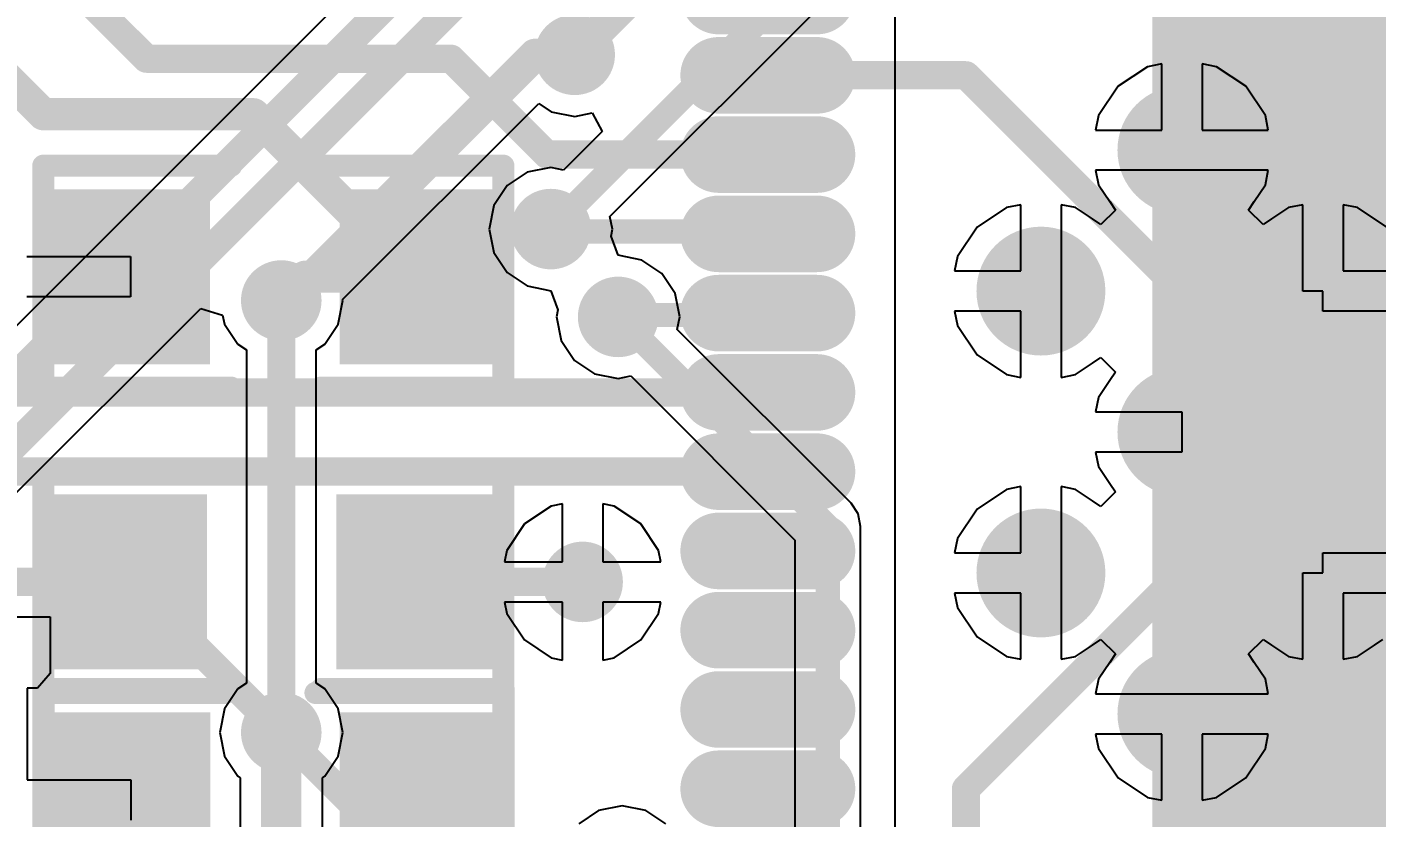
# Model space of a CAD drawing. Header units: millimetres. Extents: x -0.78 to 0.93, y -0.37 to 1.4.
# Drawn here: x -0.5789 to -0.244, y 0.2467 to 0.4429 of the extents above; entities that cross this region are included whole.
import ezdxf

# ---------------------------------------------------------------- set-up
doc = ezdxf.new("R2010")
doc.units = ezdxf.units.MM
doc.header["$MEASUREMENT"] = 0
for name, color, linetype in [('BottomLayer', 5, 'Continuous'), ('BottomOverlay', 54, 'Continuous'), ('BottomSolder', 6, 'Continuous'), ('TopLayer', 1, 'Continuous'), ('TopOverlay', 2, 'Continuous'), ('TopSolder', 216, 'Continuous'), ('ViaHoleLayer', 16, 'Continuous')]:
    doc.layers.add(name, color=color, linetype=linetype)

# ---------------------------------------------------------------- blocks, each defined once
blk = doc.blocks.new('QFN48_7X7_N_B_33')
at = {"layer": 'BottomLayer'}
blk.add_hatch(color=5, dxfattribs=at).paths.add_polyline_path([(0.01969, 0.01969), (0.01969, -0.01969), (-0.01969, -0.01969), (-0.01969, 0.01969)])
h = blk.add_hatch(color=5, dxfattribs=at)
edge = h.paths.add_edge_path()
edge.add_arc((-0.08858, -0.12559), 0.00551, 0, 180)
edge.add_line((-0.09409, -0.12559), (-0.09409, -0.15))
edge.add_arc((-0.08858, -0.15), 0.00551, 180, 360)
edge.add_line((-0.08307, -0.15), (-0.08307, -0.12559))
h = blk.add_hatch(color=5, dxfattribs=at)
edge = h.paths.add_edge_path()
edge.add_arc((-0.0689, -0.12559), 0.00551, 0, 180)
edge.add_line((-0.07441, -0.12559), (-0.07441, -0.15))
edge.add_arc((-0.0689, -0.15), 0.00551, 180, 360)
edge.add_line((-0.06339, -0.15), (-0.06339, -0.12559))
h = blk.add_hatch(color=5, dxfattribs=at)
edge = h.paths.add_edge_path()
edge.add_arc((-0.04921, -0.12559), 0.00551, 0, 180)
edge.add_line((-0.05472, -0.12559), (-0.05472, -0.15))
edge.add_arc((-0.04921, -0.15), 0.00551, 180, 360)
edge.add_line((-0.0437, -0.15), (-0.0437, -0.12559))
h = blk.add_hatch(color=5, dxfattribs=at)
edge = h.paths.add_edge_path()
edge.add_arc((-0.02953, -0.12559), 0.00551, 0, 180)
edge.add_line((-0.03504, -0.12559), (-0.03504, -0.15))
edge.add_arc((-0.02953, -0.15), 0.00551, 180, 360)
edge.add_line((-0.02402, -0.15), (-0.02402, -0.12559))
h = blk.add_hatch(color=5, dxfattribs=at)
edge = h.paths.add_edge_path()
edge.add_arc((-0.00984, -0.12559), 0.00551, 0, 180)
edge.add_line((-0.01535, -0.12559), (-0.01535, -0.15))
edge.add_arc((-0.00984, -0.15), 0.00551, 180, 360)
edge.add_line((-0.00433, -0.15), (-0.00433, -0.12559))
h = blk.add_hatch(color=5, dxfattribs=at)
edge = h.paths.add_edge_path()
edge.add_arc((0.00984, -0.12559), 0.00551, 0, 180)
edge.add_line((0.00433, -0.12559), (0.00433, -0.15))
edge.add_arc((0.00984, -0.15), 0.00551, 180, 360)
edge.add_line((0.01535, -0.15), (0.01535, -0.12559))
h = blk.add_hatch(color=5, dxfattribs=at)
edge = h.paths.add_edge_path()
edge.add_arc((0.02953, -0.12559), 0.00551, 0, 180)
edge.add_line((0.02402, -0.12559), (0.02402, -0.15))
edge.add_arc((0.02953, -0.15), 0.00551, 180, 360)
edge.add_line((0.03504, -0.15), (0.03504, -0.12559))
h = blk.add_hatch(color=5, dxfattribs=at)
edge = h.paths.add_edge_path()
edge.add_arc((0.04921, -0.12559), 0.00551, 0, 180)
edge.add_line((0.0437, -0.12559), (0.0437, -0.15))
edge.add_arc((0.04921, -0.15), 0.00551, 180, 360)
edge.add_line((0.05472, -0.15), (0.05472, -0.12559))
h = blk.add_hatch(color=5, dxfattribs=at)
edge = h.paths.add_edge_path()
edge.add_arc((0.0689, -0.12559), 0.00551, 0, 180)
edge.add_line((0.06339, -0.12559), (0.06339, -0.15))
edge.add_arc((0.0689, -0.15), 0.00551, 180, 360)
edge.add_line((0.07441, -0.15), (0.07441, -0.12559))
h = blk.add_hatch(color=5, dxfattribs=at)
edge = h.paths.add_edge_path()
edge.add_arc((0.08858, -0.12559), 0.00551, 0, 180)
edge.add_line((0.08307, -0.12559), (0.08307, -0.15))
edge.add_arc((0.08858, -0.15), 0.00551, 180, 360)
edge.add_line((0.09409, -0.15), (0.09409, -0.12559))
at = {"layer": 'BottomSolder'}
blk.add_hatch(color=6, dxfattribs=at).paths.add_polyline_path([(0.02169, 0.02169), (0.02169, -0.02169), (-0.02169, -0.02169), (-0.02169, 0.02169)])
h = blk.add_hatch(color=6, dxfattribs=at)
edge = h.paths.add_edge_path()
edge.add_arc((-0.10827, -0.12559), 0.00951, 0, 180)
edge.add_line((-0.11778, -0.12559), (-0.11778, -0.15))
edge.add_arc((-0.10827, -0.15), 0.00951, 180, 360)
edge.add_line((-0.09876, -0.15), (-0.09876, -0.12559))
h = blk.add_hatch(color=6, dxfattribs=at)
edge = h.paths.add_edge_path()
edge.add_arc((-0.08858, -0.12559), 0.00951, 0, 180)
edge.add_line((-0.09809, -0.12559), (-0.09809, -0.15))
edge.add_arc((-0.08858, -0.15), 0.00951, 180, 360)
edge.add_line((-0.07907, -0.15), (-0.07907, -0.12559))
h = blk.add_hatch(color=6, dxfattribs=at)
edge = h.paths.add_edge_path()
edge.add_arc((-0.0689, -0.12559), 0.00951, 0, 180)
edge.add_line((-0.07841, -0.12559), (-0.07841, -0.15))
edge.add_arc((-0.0689, -0.15), 0.00951, 180, 360)
edge.add_line((-0.05939, -0.15), (-0.05939, -0.12559))
h = blk.add_hatch(color=6, dxfattribs=at)
edge = h.paths.add_edge_path()
edge.add_arc((-0.04921, -0.12559), 0.00951, 0, 180)
edge.add_line((-0.05872, -0.12559), (-0.05872, -0.15))
edge.add_arc((-0.04921, -0.15), 0.00951, 180, 360)
edge.add_line((-0.0397, -0.15), (-0.0397, -0.12559))
h = blk.add_hatch(color=6, dxfattribs=at)
edge = h.paths.add_edge_path()
edge.add_arc((-0.02953, -0.12559), 0.00951, 0, 180)
edge.add_line((-0.03904, -0.12559), (-0.03904, -0.15))
edge.add_arc((-0.02953, -0.15), 0.00951, 180, 360)
edge.add_line((-0.02002, -0.15), (-0.02002, -0.12559))
h = blk.add_hatch(color=6, dxfattribs=at)
edge = h.paths.add_edge_path()
edge.add_arc((-0.00984, -0.12559), 0.00951, 0, 180)
edge.add_line((-0.01935, -0.12559), (-0.01935, -0.15))
edge.add_arc((-0.00984, -0.15), 0.00951, 180, 360)
edge.add_line((-0.00033, -0.15), (-0.00033, -0.12559))
h = blk.add_hatch(color=6, dxfattribs=at)
edge = h.paths.add_edge_path()
edge.add_arc((0.00984, -0.12559), 0.00951, 0, 180)
edge.add_line((0.00033, -0.12559), (0.00033, -0.15))
edge.add_arc((0.00984, -0.15), 0.00951, 180, 360)
edge.add_line((0.01935, -0.15), (0.01935, -0.12559))
h = blk.add_hatch(color=6, dxfattribs=at)
edge = h.paths.add_edge_path()
edge.add_arc((0.02953, -0.12559), 0.00951, 0, 180)
edge.add_line((0.02002, -0.12559), (0.02002, -0.15))
edge.add_arc((0.02953, -0.15), 0.00951, 180, 360)
edge.add_line((0.03904, -0.15), (0.03904, -0.12559))
h = blk.add_hatch(color=6, dxfattribs=at)
edge = h.paths.add_edge_path()
edge.add_arc((0.04921, -0.12559), 0.00951, 0, 180)
edge.add_line((0.0397, -0.12559), (0.0397, -0.15))
edge.add_arc((0.04921, -0.15), 0.00951, 180, 360)
edge.add_line((0.05872, -0.15), (0.05872, -0.12559))
h = blk.add_hatch(color=6, dxfattribs=at)
edge = h.paths.add_edge_path()
edge.add_arc((0.0689, -0.12559), 0.00951, 0, 180)
edge.add_line((0.05939, -0.12559), (0.05939, -0.15))
edge.add_arc((0.0689, -0.15), 0.00951, 180, 360)
edge.add_line((0.07841, -0.15), (0.07841, -0.12559))
h = blk.add_hatch(color=6, dxfattribs=at)
edge = h.paths.add_edge_path()
edge.add_arc((0.08858, -0.12559), 0.00951, 0, 180)
edge.add_line((0.07907, -0.12559), (0.07907, -0.15))
edge.add_arc((0.08858, -0.15), 0.00951, 180, 360)
edge.add_line((0.09809, -0.15), (0.09809, -0.12559))
at = {"layer": 'BottomLayer'}
blk.add_line((-0.1063, -0.1063), (0.1063, -0.1063), dxfattribs=at)
blk = doc.blocks.new('0603C_B_61')
at = {"layer": 'BottomLayer'}
for points in [[(-0.05043, 0.01772), (-0.02043, 0.01772), (-0.02043, -0.01772), (-0.05043, -0.01772)], [(0.01969, 0.01772), (0.05118, 0.01772), (0.05118, -0.01772), (0.01969, -0.01772)]]:
    blk.add_hatch(color=5, dxfattribs=at).paths.add_polyline_path(points)
at = {"layer": 'BottomSolder'}
for points in [[(-0.05443, 0.02172), (-0.01643, 0.02172), (-0.01643, -0.02172), (-0.05443, -0.02172)], [(0.01569, 0.02172), (0.05518, 0.02172), (0.05518, -0.02172), (0.01569, -0.02172)]]:
    blk.add_hatch(color=6, dxfattribs=at).paths.add_polyline_path(points)
at = {"layer": 'BottomOverlay', "const_width": 0.00551}
for points in [[(-0.01181, 0.02756), (-0.05709, 0.02756)], [(-0.05709, 0.02756), (-0.05709, -0.02756)], [(0.05709, 0.02756), (0.01047, 0.02756)], [(0.05709, 0.02756), (0.05709, -0.02756)], [(-0.01181, -0.02756), (-0.05709, -0.02756)], [(0.05709, -0.02756), (0.01047, -0.02756)]]:
    blk.add_lwpolyline(points, dxfattribs=at)
at = {"layer": 'BottomOverlay', "const_width": 0.00276}
for points in [[(-0.05847, 0.02756, 1), (-0.05571, 0.02756, 1)], [(-0.05847, 0.02756, 1), (-0.05571, 0.02756, 1)], [(-0.01319, 0.02756, 1), (-0.01043, 0.02756, 1)], [(0.0091, 0.02756, 1), (0.01185, 0.02756, 1)], [(0.05571, 0.02756, 1), (0.05847, 0.02756, 1)], [(0.05571, 0.02756, 1), (0.05847, 0.02756, 1)], [(-0.05847, -0.02756, 1), (-0.05571, -0.02756, 1)], [(-0.05847, -0.02756, 1), (-0.05571, -0.02756, 1)], [(-0.01319, -0.02756, 1), (-0.01043, -0.02756, 1)], [(0.0091, -0.02756, 1), (0.01185, -0.02756, 1)], [(0.05571, -0.02756, 1), (0.05847, -0.02756, 1)], [(0.05571, -0.02756, 1), (0.05847, -0.02756, 1)]]:
    blk.add_lwpolyline(points, format="xyb", close=True, dxfattribs=at)
blk = doc.blocks.new('0603C_B_62')
at = {"layer": 'BottomLayer'}
for points in [[(-0.05043, 0.01772), (-0.02043, 0.01772), (-0.02043, -0.01772), (-0.05043, -0.01772)], [(0.01969, 0.01772), (0.05118, 0.01772), (0.05118, -0.01772), (0.01969, -0.01772)]]:
    blk.add_hatch(color=5, dxfattribs=at).paths.add_polyline_path(points)
at = {"layer": 'BottomSolder'}
for points in [[(-0.05443, 0.02172), (-0.01643, 0.02172), (-0.01643, -0.02172), (-0.05443, -0.02172)], [(0.01569, 0.02172), (0.05518, 0.02172), (0.05518, -0.02172), (0.01569, -0.02172)]]:
    blk.add_hatch(color=6, dxfattribs=at).paths.add_polyline_path(points)
at = {"layer": 'BottomOverlay', "const_width": 0.00551}
for points in [[(-0.01181, 0.02756), (-0.05709, 0.02756)], [(-0.05709, 0.02756), (-0.05709, -0.02756)], [(0.05709, 0.02756), (0.01047, 0.02756)], [(0.05709, 0.02756), (0.05709, -0.02756)], [(-0.01181, -0.02756), (-0.05709, -0.02756)], [(0.05709, -0.02756), (0.01047, -0.02756)]]:
    blk.add_lwpolyline(points, dxfattribs=at)
at = {"layer": 'BottomOverlay', "const_width": 0.00276}
for points in [[(-0.05847, 0.02756, 1), (-0.05571, 0.02756, 1)], [(-0.05847, 0.02756, 1), (-0.05571, 0.02756, 1)], [(-0.01319, 0.02756, 1), (-0.01043, 0.02756, 1)], [(0.0091, 0.02756, 1), (0.01185, 0.02756, 1)], [(0.05571, 0.02756, 1), (0.05847, 0.02756, 1)], [(0.05571, 0.02756, 1), (0.05847, 0.02756, 1)], [(-0.05847, -0.02756, 1), (-0.05571, -0.02756, 1)], [(-0.05847, -0.02756, 1), (-0.05571, -0.02756, 1)], [(-0.01319, -0.02756, 1), (-0.01043, -0.02756, 1)], [(0.0091, -0.02756, 1), (0.01185, -0.02756, 1)], [(0.05571, -0.02756, 1), (0.05847, -0.02756, 1)], [(0.05571, -0.02756, 1), (0.05847, -0.02756, 1)]]:
    blk.add_lwpolyline(points, format="xyb", close=True, dxfattribs=at)
blk = doc.blocks.new('0603C_B_67')
at = {"layer": 'BottomLayer'}
for points in [[(-0.05043, 0.01772), (-0.02043, 0.01772), (-0.02043, -0.01772), (-0.05043, -0.01772)], [(0.01969, 0.01772), (0.05118, 0.01772), (0.05118, -0.01772), (0.01969, -0.01772)]]:
    blk.add_hatch(color=5, dxfattribs=at).paths.add_polyline_path(points)
at = {"layer": 'BottomSolder'}
for points in [[(-0.05443, 0.02172), (-0.01643, 0.02172), (-0.01643, -0.02172), (-0.05443, -0.02172)], [(0.01568, 0.02172), (0.05518, 0.02172), (0.05518, -0.02172), (0.01568, -0.02172)]]:
    blk.add_hatch(color=6, dxfattribs=at).paths.add_polyline_path(points)
at = {"layer": 'BottomOverlay', "const_width": 0.00551}
for points in [[(-0.05709, 0.02756), (-0.01181, 0.02756)], [(-0.05709, -0.02756), (-0.05709, 0.02756)], [(0.01047, 0.02756), (0.05709, 0.02756)], [(0.05709, -0.02756), (0.05709, 0.02756)], [(-0.05709, -0.02756), (-0.01181, -0.02756)], [(0.01047, -0.02756), (0.05709, -0.02756)]]:
    blk.add_lwpolyline(points, dxfattribs=at)
at = {"layer": 'BottomOverlay', "const_width": 0.00276}
for points in [[(-0.05847, 0.02756, 1), (-0.05571, 0.02756, 1)], [(-0.05847, 0.02756, 1), (-0.05571, 0.02756, 1)], [(-0.01319, 0.02756, 1), (-0.01043, 0.02756, 1)], [(0.0091, 0.02756, 1), (0.01185, 0.02756, 1)], [(0.05571, 0.02756, 1), (0.05847, 0.02756, 1)], [(0.05571, 0.02756, 1), (0.05847, 0.02756, 1)], [(-0.05847, -0.02756, 1), (-0.05571, -0.02756, 1)], [(-0.05847, -0.02756, 1), (-0.05571, -0.02756, 1)], [(-0.01319, -0.02756, 1), (-0.01043, -0.02756, 1)], [(0.0091, -0.02756, 1), (0.01185, -0.02756, 1)], [(0.05571, -0.02756, 1), (0.05847, -0.02756, 1)], [(0.05571, -0.02756, 1), (0.05847, -0.02756, 1)]]:
    blk.add_lwpolyline(points, format="xyb", close=True, dxfattribs=at)

msp = doc.modelspace()

# ---------------------------------------------------------------- hatches: boundary and pattern name
at = {"layer": 'BottomLayer'}
h = msp.add_hatch(color=5, dxfattribs=at)
edge = h.paths.add_edge_path()
edge.add_arc((-0.44291, 0.43602), 0.01, 0, 360)
h = msp.add_hatch(color=5, dxfattribs=at)
edge = h.paths.add_edge_path()
edge.add_arc((-0.29217, 0.41234), 0.012, 0, 360)
h = msp.add_hatch(color=5, dxfattribs=at)
edge = h.paths.add_edge_path()
edge.add_arc((-0.44882, 0.39274), 0.01, 0, 360)
h = msp.add_hatch(color=5, dxfattribs=at)
edge = h.paths.add_edge_path()
edge.add_arc((-0.32717, 0.37734), 0.012, 0, 360)
h = msp.add_hatch(color=5, dxfattribs=at)
edge = h.paths.add_edge_path()
edge.add_arc((-0.25717, 0.37734), 0.012, 0, 360)
h = msp.add_hatch(color=5, dxfattribs=at)
edge = h.paths.add_edge_path()
edge.add_arc((-0.51575, 0.375), 0.01, 0, 360)
h = msp.add_hatch(color=5, dxfattribs=at)
edge = h.paths.add_edge_path()
edge.add_arc((-0.43212, 0.37093), 0.01, 0, 360)
h = msp.add_hatch(color=5, dxfattribs=at)
edge = h.paths.add_edge_path()
edge.add_arc((-0.29217, 0.34234), 0.012, 0, 360)
h = msp.add_hatch(color=5, dxfattribs=at)
edge = h.paths.add_edge_path()
edge.add_arc((-0.32717, 0.30734), 0.012, 0, 360)
h = msp.add_hatch(color=5, dxfattribs=at)
edge = h.paths.add_edge_path()
edge.add_arc((-0.25717, 0.30734), 0.012, 0, 360)
h = msp.add_hatch(color=5, dxfattribs=at)
edge = h.paths.add_edge_path()
edge.add_arc((-0.44094, 0.30512), 0.01, 0, 360)
h = msp.add_hatch(color=5, dxfattribs=at)
edge = h.paths.add_edge_path()
edge.add_arc((-0.29217, 0.27234), 0.012, 0, 360)
h = msp.add_hatch(color=5, dxfattribs=at)
edge = h.paths.add_edge_path()
edge.add_arc((-0.51575, 0.26772), 0.01, 0, 360)
msp.add_hatch(color=5, dxfattribs=at).paths.add_polyline_path([(-0.56693, 0.18799), (-0.53839, 0.18799), (-0.53839, 0.26934), (-0.56693, 0.26934)])
at = {"layer": 'BottomSolder'}
h = msp.add_hatch(color=6, dxfattribs=at)
edge = h.paths.add_edge_path()
edge.add_arc((-0.29217, 0.41234), 0.016, 0, 360)
h = msp.add_hatch(color=6, dxfattribs=at)
edge = h.paths.add_edge_path()
edge.add_arc((-0.32717, 0.37734), 0.016, 0, 360)
h = msp.add_hatch(color=6, dxfattribs=at)
edge = h.paths.add_edge_path()
edge.add_arc((-0.25717, 0.37734), 0.016, 0, 360)
h = msp.add_hatch(color=6, dxfattribs=at)
edge = h.paths.add_edge_path()
edge.add_arc((-0.29217, 0.34234), 0.016, 0, 360)
h = msp.add_hatch(color=6, dxfattribs=at)
edge = h.paths.add_edge_path()
edge.add_arc((-0.32717, 0.30734), 0.016, 0, 360)
h = msp.add_hatch(color=6, dxfattribs=at)
edge = h.paths.add_edge_path()
edge.add_arc((-0.25717, 0.30734), 0.016, 0, 360)
h = msp.add_hatch(color=6, dxfattribs=at)
edge = h.paths.add_edge_path()
edge.add_arc((-0.29217, 0.27234), 0.016, 0, 360)
at = {"layer": 'TopLayer'}
h = msp.add_hatch(color=1, dxfattribs=at)
edge = h.paths.add_edge_path()
edge.add_arc((-0.44291, 0.43602), 0.01, 0, 360)
h = msp.add_hatch(color=1, dxfattribs=at)
edge = h.paths.add_edge_path()
edge.add_arc((-0.29217, 0.41234), 0.012, 0, 360)
h = msp.add_hatch(color=1, dxfattribs=at)
edge = h.paths.add_edge_path()
edge.add_arc((-0.44882, 0.39274), 0.01, 0, 360)
h = msp.add_hatch(color=1, dxfattribs=at)
edge = h.paths.add_edge_path()
edge.add_arc((-0.32717, 0.37734), 0.012, 0, 360)
h = msp.add_hatch(color=1, dxfattribs=at)
edge = h.paths.add_edge_path()
edge.add_arc((-0.25717, 0.37734), 0.012, 0, 360)
h = msp.add_hatch(color=1, dxfattribs=at)
edge = h.paths.add_edge_path()
edge.add_arc((-0.51575, 0.375), 0.01, 0, 360)
h = msp.add_hatch(color=1, dxfattribs=at)
edge = h.paths.add_edge_path()
edge.add_arc((-0.43212, 0.37093), 0.01, 0, 360)
h = msp.add_hatch(color=1, dxfattribs=at)
edge = h.paths.add_edge_path()
edge.add_arc((-0.29217, 0.34234), 0.012, 0, 360)
h = msp.add_hatch(color=1, dxfattribs=at)
edge = h.paths.add_edge_path()
edge.add_arc((-0.32717, 0.30734), 0.012, 0, 360)
h = msp.add_hatch(color=1, dxfattribs=at)
edge = h.paths.add_edge_path()
edge.add_arc((-0.25717, 0.30734), 0.012, 0, 360)
h = msp.add_hatch(color=1, dxfattribs=at)
edge = h.paths.add_edge_path()
edge.add_arc((-0.44094, 0.30512), 0.01, 0, 360)
h = msp.add_hatch(color=1, dxfattribs=at)
edge = h.paths.add_edge_path()
edge.add_arc((-0.29217, 0.27234), 0.012, 0, 360)
h = msp.add_hatch(color=1, dxfattribs=at)
edge = h.paths.add_edge_path()
edge.add_arc((-0.51575, 0.26772), 0.01, 0, 360)
at = {"layer": 'TopSolder'}
h = msp.add_hatch(color=216, dxfattribs=at)
edge = h.paths.add_edge_path()
edge.add_arc((-0.29217, 0.41234), 0.016, 0, 360)
h = msp.add_hatch(color=216, dxfattribs=at)
edge = h.paths.add_edge_path()
edge.add_arc((-0.32717, 0.37734), 0.016, 0, 360)
h = msp.add_hatch(color=216, dxfattribs=at)
edge = h.paths.add_edge_path()
edge.add_arc((-0.25717, 0.37734), 0.016, 0, 360)
h = msp.add_hatch(color=216, dxfattribs=at)
edge = h.paths.add_edge_path()
edge.add_arc((-0.29217, 0.34234), 0.016, 0, 360)
h = msp.add_hatch(color=216, dxfattribs=at)
edge = h.paths.add_edge_path()
edge.add_arc((-0.32717, 0.30734), 0.016, 0, 360)
h = msp.add_hatch(color=216, dxfattribs=at)
edge = h.paths.add_edge_path()
edge.add_arc((-0.25717, 0.30734), 0.016, 0, 360)
h = msp.add_hatch(color=216, dxfattribs=at)
edge = h.paths.add_edge_path()
edge.add_arc((-0.29217, 0.27234), 0.016, 0, 360)
at = {"layer": 'ViaHoleLayer'}
h = msp.add_hatch(color=16, dxfattribs=at)
edge = h.paths.add_edge_path()
edge.add_arc((-0.44291, 0.43602), 0.006, 0, 360)
h = msp.add_hatch(color=16, dxfattribs=at)
edge = h.paths.add_edge_path()
edge.add_arc((-0.29217, 0.41234), 0.006, 0, 360)
h = msp.add_hatch(color=16, dxfattribs=at)
edge = h.paths.add_edge_path()
edge.add_arc((-0.44882, 0.39274), 0.006, 0, 360)
h = msp.add_hatch(color=16, dxfattribs=at)
edge = h.paths.add_edge_path()
edge.add_arc((-0.32717, 0.37734), 0.006, 0, 360)
h = msp.add_hatch(color=16, dxfattribs=at)
edge = h.paths.add_edge_path()
edge.add_arc((-0.25717, 0.37734), 0.006, 0, 360)
h = msp.add_hatch(color=16, dxfattribs=at)
edge = h.paths.add_edge_path()
edge.add_arc((-0.51575, 0.375), 0.006, 0, 360)
h = msp.add_hatch(color=16, dxfattribs=at)
edge = h.paths.add_edge_path()
edge.add_arc((-0.43212, 0.37093), 0.006, 0, 360)
h = msp.add_hatch(color=16, dxfattribs=at)
edge = h.paths.add_edge_path()
edge.add_arc((-0.29217, 0.34234), 0.006, 0, 360)
h = msp.add_hatch(color=16, dxfattribs=at)
edge = h.paths.add_edge_path()
edge.add_arc((-0.32717, 0.30734), 0.006, 0, 360)
h = msp.add_hatch(color=16, dxfattribs=at)
edge = h.paths.add_edge_path()
edge.add_arc((-0.25717, 0.30734), 0.006, 0, 360)
h = msp.add_hatch(color=16, dxfattribs=at)
edge = h.paths.add_edge_path()
edge.add_arc((-0.44094, 0.30512), 0.006, 0, 360)
h = msp.add_hatch(color=16, dxfattribs=at)
edge = h.paths.add_edge_path()
edge.add_arc((-0.29217, 0.27234), 0.006, 0, 360)
h = msp.add_hatch(color=16, dxfattribs=at)
edge = h.paths.add_edge_path()
edge.add_arc((-0.51575, 0.26772), 0.006, 0, 360)

# ---------------------------------------------------------------- linework, layer by layer
at = {"layer": 'BottomLayer'}
for p, q in [((-0.5789, 0.38591), (-0.55315, 0.38591)), ((-0.55315, 0.38591), (-0.55315, 0.37591)), ((-0.55315, 0.37591), (-0.5789, 0.37591)), ((-0.58893, 0.29645), (-0.57315, 0.29645)), ((-0.57315, 0.29645), (-0.57315, 0.2824)), ((-0.57315, 0.2824), (-0.57629, 0.2787)), ((-0.57629, 0.2787), (-0.57886, 0.2787)), ((-0.57886, 0.2787), (-0.57886, 0.25598)), ((-0.57886, 0.25598), (-0.55311, 0.25598)), ((-0.55311, 0.25598), (-0.55311, 0.24598))]:
    msp.add_line(p, q, dxfattribs=at)
for points, const_width in [([(-0.59449, 0.48031), (-0.54921, 0.43504)], 0.007), ([(-0.44291, 0.43602), (-0.42829, 0.45064)], 0.008), ([(-0.60138, 0.44783), (-0.5748, 0.42126)], 0.008), ([(-0.54921, 0.43504), (-0.4736, 0.43504)], 0.007), ([(-0.4736, 0.43504), (-0.4498, 0.41124)], 0.007), ([(-0.39297, 0.43094), (-0.34577, 0.43094)], 0.007), ([(-0.34577, 0.43094), (-0.25717, 0.34234)], 0.007), ([(-0.5748, 0.42126), (-0.52264, 0.42126)], 0.008), ([(-0.52264, 0.42126), (-0.48228, 0.38091)], 0.008), ([(-0.4498, 0.41124), (-0.39297, 0.41124)], 0.007), ([(-0.44882, 0.39274), (-0.44823, 0.39215)], 0.006), ([(-0.44823, 0.39215), (-0.39357, 0.39215)], 0.006), ([(-0.39357, 0.39215), (-0.39297, 0.39154)], 0.006), ([(-0.51575, 0.375), (-0.50984, 0.38091)], 0.008), ([(-0.50984, 0.38091), (-0.48228, 0.38091)], 0.008), ([(-0.25717, 0.34234), (-0.22767, 0.37184)], 0.007), ([(-0.43212, 0.37093), (-0.43166, 0.37139)], 0.006), ([(-0.43166, 0.37139), (-0.39342, 0.37139)], 0.006), ([(-0.39342, 0.37139), (-0.39297, 0.37184)], 0.006), ([(-0.65597, 0.35214), (-0.39297, 0.35214)], 0.007), ([(-0.34577, 0.25374), (-0.25717, 0.34234)], 0.007), ([(-0.25717, 0.34234), (-0.22767, 0.31284)], 0.007), ([(-0.6586, 0.33254), (-0.39297, 0.33254)], 0.007), ([(-0.59252, 0.30512), (-0.55315, 0.30512)], 0.007), ([(-0.55315, 0.30512), (-0.49902, 0.25098)], 0.007), ([(-0.48228, 0.30512), (-0.44094, 0.30512)], 0.007), ([(-0.34577, 0.20654), (-0.34577, 0.25374)], 0.007), ([(-0.49902, 0.25098), (-0.48224, 0.25098)], 0.007), ([(-0.48224, 0.25098), (-0.4378, 0.20654)], 0.007)]:
    msp.add_lwpolyline(points, dxfattribs=dict(at, const_width=const_width))
for points, const_width in [([(-0.44491, 0.43602, 1), (-0.44091, 0.43602, 1)], 0.004), ([(-0.55096, 0.43504, 1), (-0.54746, 0.43504, 1)], 0.0035), ([(-0.55096, 0.43504, 1), (-0.54746, 0.43504, 1)], 0.0035), ([(-0.47535, 0.43504, 1), (-0.47185, 0.43504, 1)], 0.0035), ([(-0.47535, 0.43504, 1), (-0.47185, 0.43504, 1)], 0.0035), ([(-0.39472, 0.43094, 1), (-0.39122, 0.43094, 1)], 0.0035), ([(-0.34752, 0.43094, 1), (-0.34402, 0.43094, 1)], 0.0035), ([(-0.34752, 0.43094, 1), (-0.34402, 0.43094, 1)], 0.0035), ([(-0.5768, 0.42126, 1), (-0.5728, 0.42126, 1)], 0.004), ([(-0.5768, 0.42126, 1), (-0.5728, 0.42126, 1)], 0.004), ([(-0.52464, 0.42126, 1), (-0.52064, 0.42126, 1)], 0.004), ([(-0.52464, 0.42126, 1), (-0.52064, 0.42126, 1)], 0.004), ([(-0.45155, 0.41124, 1), (-0.44805, 0.41124, 1)], 0.0035), ([(-0.45155, 0.41124, 1), (-0.44805, 0.41124, 1)], 0.0035), ([(-0.39472, 0.41124, 1), (-0.39122, 0.41124, 1)], 0.0035), ([(-0.45032, 0.39274, 1), (-0.44732, 0.39274, 1)], 0.003), ([(-0.44973, 0.39215, 1), (-0.44673, 0.39215, 1)], 0.003), ([(-0.44973, 0.39215, 1), (-0.44673, 0.39215, 1)], 0.003), ([(-0.39507, 0.39215, 1), (-0.39207, 0.39215, 1)], 0.003), ([(-0.39507, 0.39215, 1), (-0.39207, 0.39215, 1)], 0.003), ([(-0.39447, 0.39154, 1), (-0.39147, 0.39154, 1)], 0.003), ([(-0.51184, 0.38091, 1), (-0.50784, 0.38091, 1)], 0.004), ([(-0.51184, 0.38091, 1), (-0.50784, 0.38091, 1)], 0.004), ([(-0.48428, 0.38091, 1), (-0.48028, 0.38091, 1)], 0.004), ([(-0.48428, 0.38091, 1), (-0.48028, 0.38091, 1)], 0.004), ([(-0.51775, 0.375, 1), (-0.51375, 0.375, 1)], 0.004), ([(-0.43362, 0.37093, 1), (-0.43062, 0.37093, 1)], 0.003), ([(-0.43316, 0.37139, 1), (-0.43016, 0.37139, 1)], 0.003), ([(-0.43316, 0.37139, 1), (-0.43016, 0.37139, 1)], 0.003), ([(-0.39492, 0.37139, 1), (-0.39192, 0.37139, 1)], 0.003), ([(-0.39492, 0.37139, 1), (-0.39192, 0.37139, 1)], 0.003), ([(-0.39447, 0.37184, 1), (-0.39147, 0.37184, 1)], 0.003), ([(-0.39472, 0.35214, 1), (-0.39122, 0.35214, 1)], 0.0035), ([(-0.25892, 0.34234, 1), (-0.25542, 0.34234, 1)], 0.0035), ([(-0.25892, 0.34234, 1), (-0.25542, 0.34234, 1)], 0.0035), ([(-0.25892, 0.34234, 1), (-0.25542, 0.34234, 1)], 0.0035), ([(-0.25892, 0.34234, 1), (-0.25542, 0.34234, 1)], 0.0035), ([(-0.39472, 0.33254, 1), (-0.39122, 0.33254, 1)], 0.0035), ([(-0.5549, 0.30512, 1), (-0.5514, 0.30512, 1)], 0.0035), ([(-0.5549, 0.30512, 1), (-0.5514, 0.30512, 1)], 0.0035), ([(-0.48403, 0.30512, 1), (-0.48053, 0.30512, 1)], 0.0035), ([(-0.44269, 0.30512, 1), (-0.43919, 0.30512, 1)], 0.0035), ([(-0.34752, 0.25374, 1), (-0.34402, 0.25374, 1)], 0.0035), ([(-0.34752, 0.25374, 1), (-0.34402, 0.25374, 1)], 0.0035), ([(-0.50077, 0.25098, 1), (-0.49727, 0.25098, 1)], 0.0035), ([(-0.50077, 0.25098, 1), (-0.49727, 0.25098, 1)], 0.0035), ([(-0.48399, 0.25098, 1), (-0.48049, 0.25098, 1)], 0.0035), ([(-0.48399, 0.25098, 1), (-0.48049, 0.25098, 1)], 0.0035)]:
    msp.add_lwpolyline(points, format="xyb", close=True, dxfattribs=dict(at, const_width=const_width))
at = {"layer": 'TopLayer'}
for p, q in [((-0.44314, 0.50711), (-0.58725, 0.363)), ((-0.43415, 0.39588), (-0.36339, 0.46665)), ((-0.30075, 0.43307), (-0.30803, 0.4282)), ((-0.29717, 0.43378), (-0.30075, 0.43307)), ((-0.29717, 0.41734), (-0.29717, 0.43378)), ((-0.28358, 0.43307), (-0.28717, 0.43378)), ((-0.28717, 0.43378), (-0.28717, 0.41734)), ((-0.27631, 0.4282), (-0.28358, 0.43307)), ((-0.30803, 0.4282), (-0.31289, 0.42093)), ((-0.27144, 0.42093), (-0.27631, 0.4282)), ((-0.50051, 0.37529), (-0.45185, 0.42395)), ((-0.45185, 0.42395), (-0.44877, 0.42189)), ((-0.44877, 0.42189), (-0.44291, 0.42073)), ((-0.44291, 0.42073), (-0.43858, 0.42159)), ((-0.43858, 0.42159), (-0.43612, 0.41698)), ((-0.31289, 0.42093), (-0.3136, 0.41734)), ((-0.27073, 0.41734), (-0.27144, 0.42093)), ((-0.43612, 0.41698), (-0.44569, 0.40741)), ((-0.3136, 0.41734), (-0.29717, 0.41734)), ((-0.28717, 0.41734), (-0.27073, 0.41734)), ((-0.45468, 0.40687), (-0.45964, 0.40356)), ((-0.44882, 0.40804), (-0.45468, 0.40687)), ((-0.44569, 0.40741), (-0.44882, 0.40804)), ((-0.27073, 0.40734), (-0.3136, 0.40734)), ((-0.3136, 0.40734), (-0.31289, 0.40376)), ((-0.27144, 0.40376), (-0.27073, 0.40734)), ((-0.45964, 0.40356), (-0.46295, 0.3986)), ((-0.31289, 0.40376), (-0.31009, 0.39956)), ((-0.27425, 0.39956), (-0.27144, 0.40376)), ((-0.46295, 0.3986), (-0.46412, 0.39274)), ((-0.33217, 0.39878), (-0.33575, 0.39807)), ((-0.33217, 0.38234), (-0.33217, 0.39878)), ((-0.31858, 0.39807), (-0.32217, 0.39878)), ((-0.32217, 0.39878), (-0.32217, 0.37734)), ((-0.31009, 0.39956), (-0.30869, 0.39747)), ((-0.27565, 0.39747), (-0.27425, 0.39956)), ((-0.26217, 0.39878), (-0.26575, 0.39807)), ((-0.26217, 0.37734), (-0.26217, 0.39878)), ((-0.24858, 0.39807), (-0.25217, 0.39878)), ((-0.25217, 0.39878), (-0.25217, 0.38234)), ((-0.43353, 0.39274), (-0.43415, 0.39588)), ((-0.33575, 0.39807), (-0.34303, 0.3932)), ((-0.31439, 0.39526), (-0.31858, 0.39807)), ((-0.31229, 0.39386), (-0.31439, 0.39526)), ((-0.30869, 0.39747), (-0.31229, 0.39386)), ((-0.27204, 0.39386), (-0.27565, 0.39747)), ((-0.26995, 0.39526), (-0.27204, 0.39386)), ((-0.26575, 0.39807), (-0.26995, 0.39526)), ((-0.24131, 0.3932), (-0.24858, 0.39807)), ((-0.46412, 0.39274), (-0.46295, 0.38689)), ((-0.43388, 0.39097), (-0.43353, 0.39274)), ((-0.34303, 0.3932), (-0.34789, 0.38593)), ((-0.43215, 0.3863), (-0.43388, 0.39097)), ((-0.46295, 0.38689), (-0.45964, 0.38193)), ((-0.43019, 0.38584), (-0.43215, 0.3863)), ((-0.42627, 0.38506), (-0.43019, 0.38584)), ((-0.34789, 0.38593), (-0.3486, 0.38234)), ((-0.45964, 0.38193), (-0.45468, 0.37861)), ((-0.4213, 0.38175), (-0.42627, 0.38506)), ((-0.3486, 0.38234), (-0.33217, 0.38234)), ((-0.25217, 0.38234), (-0.23573, 0.38234)), ((-0.45468, 0.37861), (-0.45075, 0.37783)), ((-0.41799, 0.37678), (-0.4213, 0.38175)), ((-0.50045, 0.375), (-0.50051, 0.37529)), ((-0.45075, 0.37783), (-0.4488, 0.37738)), ((-0.4488, 0.37738), (-0.44706, 0.3727)), ((-0.41682, 0.37093), (-0.41799, 0.37678)), ((-0.32217, 0.37734), (-0.32217, 0.35591)), ((-0.25717, 0.37734), (-0.26217, 0.37734)), ((-0.25717, 0.37234), (-0.25717, 0.37734)), ((-0.58418, 0.32458), (-0.53575, 0.37302)), ((-0.53575, 0.37302), (-0.53032, 0.37137)), ((-0.50162, 0.36915), (-0.50045, 0.375)), ((-0.44706, 0.3727), (-0.44741, 0.37093)), ((-0.33217, 0.37234), (-0.3486, 0.37234)), ((-0.3486, 0.37234), (-0.34789, 0.36876)), ((-0.33217, 0.35591), (-0.33217, 0.37234)), ((-0.23573, 0.37234), (-0.25717, 0.37234)), ((-0.53032, 0.37137), (-0.52988, 0.36915)), ((-0.52988, 0.36915), (-0.52656, 0.36419)), ((-0.50493, 0.36419), (-0.50162, 0.36915)), ((-0.44741, 0.37093), (-0.44625, 0.36508)), ((-0.41745, 0.3678), (-0.41682, 0.37093)), ((-0.34789, 0.36876), (-0.34303, 0.36148)), ((-0.44625, 0.36508), (-0.44293, 0.36012)), ((-0.37431, 0.32466), (-0.41745, 0.3678)), ((-0.52656, 0.36419), (-0.52441, 0.36275)), ((-0.52441, 0.36275), (-0.52441, 0.27997)), ((-0.50708, 0.36275), (-0.50493, 0.36419)), ((-0.50708, 0.27997), (-0.50708, 0.36275)), ((-0.44293, 0.36012), (-0.43797, 0.3568)), ((-0.34303, 0.36148), (-0.33575, 0.35662)), ((-0.31858, 0.35662), (-0.31439, 0.35942)), ((-0.31439, 0.35942), (-0.31229, 0.36082)), ((-0.31229, 0.36082), (-0.30869, 0.35722)), ((-0.43797, 0.3568), (-0.43212, 0.35564)), ((-0.43212, 0.35564), (-0.42898, 0.35626)), ((-0.42898, 0.35626), (-0.38823, 0.31551)), ((-0.33575, 0.35662), (-0.33217, 0.35591)), ((-0.32217, 0.35591), (-0.31858, 0.35662)), ((-0.31009, 0.35512), (-0.31289, 0.35093)), ((-0.30869, 0.35722), (-0.31009, 0.35512)), ((-0.31289, 0.35093), (-0.3136, 0.34734)), ((-0.3136, 0.34734), (-0.29217, 0.34734)), ((-0.29217, 0.34734), (-0.29217, 0.33734)), ((-0.29217, 0.33734), (-0.3136, 0.33734)), ((-0.3136, 0.33734), (-0.31289, 0.33376)), ((-0.31289, 0.33376), (-0.31009, 0.32956)), ((-0.33217, 0.32878), (-0.33575, 0.32807)), ((-0.33217, 0.31234), (-0.33217, 0.32878)), ((-0.31858, 0.32807), (-0.32217, 0.32878)), ((-0.32217, 0.32878), (-0.32217, 0.30734)), ((-0.31009, 0.32956), (-0.30869, 0.32747)), ((-0.33575, 0.32807), (-0.34303, 0.3232)), ((-0.31439, 0.32526), (-0.31858, 0.32807)), ((-0.31229, 0.32386), (-0.31439, 0.32526)), ((-0.30869, 0.32747), (-0.31229, 0.32386)), ((-0.44875, 0.32396), (-0.45536, 0.31954)), ((-0.44594, 0.32452), (-0.44875, 0.32396)), ((-0.44594, 0.31012), (-0.44594, 0.32452)), ((-0.43314, 0.32396), (-0.43594, 0.32452)), ((-0.43594, 0.32452), (-0.43594, 0.31012)), ((-0.42653, 0.31954), (-0.43314, 0.32396)), ((-0.37254, 0.32201), (-0.37431, 0.32466)), ((-0.37431, 0.32466), (-0.37431, 0.32466)), ((-0.37192, 0.31889), (-0.37254, 0.32201)), ((-0.34303, 0.3232), (-0.34789, 0.31593)), ((-0.45536, 0.31954), (-0.45978, 0.31292)), ((-0.42211, 0.31292), (-0.42653, 0.31954)), ((-0.37192, 0.19629), (-0.37192, 0.31889)), ((-0.38823, 0.31551), (-0.38823, 0.19291)), ((-0.34789, 0.31593), (-0.3486, 0.31234)), ((-0.45978, 0.31292), (-0.46034, 0.31012)), ((-0.42155, 0.31012), (-0.42211, 0.31292)), ((-0.3486, 0.31234), (-0.33217, 0.31234)), ((-0.25717, 0.30734), (-0.25717, 0.31234)), ((-0.25717, 0.31234), (-0.23573, 0.31234)), ((-0.46034, 0.31012), (-0.44594, 0.31012)), ((-0.43594, 0.31012), (-0.42155, 0.31012)), ((-0.32217, 0.30734), (-0.32217, 0.28591)), ((-0.26217, 0.28591), (-0.26217, 0.30734)), ((-0.26217, 0.30734), (-0.25717, 0.30734)), ((-0.33217, 0.30234), (-0.3486, 0.30234)), ((-0.3486, 0.30234), (-0.34789, 0.29876)), ((-0.33217, 0.28591), (-0.33217, 0.30234)), ((-0.23573, 0.30234), (-0.25217, 0.30234)), ((-0.25217, 0.30234), (-0.25217, 0.28591)), ((-0.44594, 0.30012), (-0.46034, 0.30012)), ((-0.46034, 0.30012), (-0.45978, 0.29731)), ((-0.44594, 0.28572), (-0.44594, 0.30012)), ((-0.42155, 0.30012), (-0.43594, 0.30012)), ((-0.43594, 0.30012), (-0.43594, 0.28572)), ((-0.42211, 0.29731), (-0.42155, 0.30012)), ((-0.34789, 0.29876), (-0.34303, 0.29148)), ((-0.45978, 0.29731), (-0.45536, 0.2907)), ((-0.42653, 0.2907), (-0.42211, 0.29731)), ((-0.34303, 0.29148), (-0.33575, 0.28662)), ((-0.45536, 0.2907), (-0.44875, 0.28628)), ((-0.43314, 0.28628), (-0.42653, 0.2907)), ((-0.31858, 0.28662), (-0.31439, 0.28942)), ((-0.31439, 0.28942), (-0.31229, 0.29082)), ((-0.31229, 0.29082), (-0.30869, 0.28722)), ((-0.27565, 0.28722), (-0.27204, 0.29082)), ((-0.27204, 0.29082), (-0.26995, 0.28942)), ((-0.26995, 0.28942), (-0.26575, 0.28662)), ((-0.24858, 0.28662), (-0.24439, 0.28942)), ((-0.24439, 0.28942), (-0.24229, 0.29082)), ((-0.44875, 0.28628), (-0.44594, 0.28572)), ((-0.43594, 0.28572), (-0.43314, 0.28628)), ((-0.33575, 0.28662), (-0.33217, 0.28591)), ((-0.32217, 0.28591), (-0.31858, 0.28662)), ((-0.31009, 0.28512), (-0.31289, 0.28093)), ((-0.30869, 0.28722), (-0.31009, 0.28512)), ((-0.27425, 0.28512), (-0.27565, 0.28722)), ((-0.27144, 0.28093), (-0.27425, 0.28512)), ((-0.26575, 0.28662), (-0.26217, 0.28591)), ((-0.25217, 0.28591), (-0.24858, 0.28662)), ((-0.52656, 0.27853), (-0.52988, 0.27357)), ((-0.52441, 0.27997), (-0.52656, 0.27853)), ((-0.50493, 0.27853), (-0.50708, 0.27997)), ((-0.50162, 0.27357), (-0.50493, 0.27853)), ((-0.31289, 0.28093), (-0.3136, 0.27734)), ((-0.27073, 0.27734), (-0.27144, 0.28093)), ((-0.3136, 0.27734), (-0.27073, 0.27734)), ((-0.52988, 0.27357), (-0.53104, 0.26772)), ((-0.50045, 0.26772), (-0.50162, 0.27357)), ((-0.53104, 0.26772), (-0.52988, 0.26186)), ((-0.50162, 0.26186), (-0.50045, 0.26772)), ((-0.29717, 0.26734), (-0.3136, 0.26734)), ((-0.3136, 0.26734), (-0.31289, 0.26376)), ((-0.29717, 0.25091), (-0.29717, 0.26734)), ((-0.27073, 0.26734), (-0.28717, 0.26734)), ((-0.28717, 0.26734), (-0.28717, 0.25091)), ((-0.27144, 0.26376), (-0.27073, 0.26734)), ((-0.52988, 0.26186), (-0.52656, 0.2569)), ((-0.50493, 0.2569), (-0.50162, 0.26186)), ((-0.31289, 0.26376), (-0.30803, 0.25648)), ((-0.27631, 0.25648), (-0.27144, 0.26376)), ((-0.52656, 0.2569), (-0.52594, 0.25649)), ((-0.52594, 0.25649), (-0.52594, -0.11516)), ((-0.50555, 0.25649), (-0.50493, 0.2569)), ((-0.50555, -0.11093), (-0.50555, 0.25649)), ((-0.30803, 0.25648), (-0.30075, 0.25162)), ((-0.28358, 0.25162), (-0.27631, 0.25648)), ((-0.30075, 0.25162), (-0.29717, 0.25091)), ((-0.28717, 0.25091), (-0.28358, 0.25162)), ((-0.43696, 0.24838), (-0.44192, 0.24507)), ((-0.4311, 0.24955), (-0.43696, 0.24838)), ((-0.42525, 0.24838), (-0.4311, 0.24955)), ((-0.42029, 0.24507), (-0.42525, 0.24838))]:
    msp.add_line(p, q, dxfattribs=at)
for points, const_width in [([(-0.58366, 0.35433), (-0.43701, 0.50098)], 0.007), ([(-0.59031, 0.33071), (-0.43204, 0.48898)], 0.007), ([(-0.44882, 0.39274), (-0.36676, 0.4748)], 0.006), ([(-0.51575, 0.37303), (-0.45276, 0.43602)], 0.008), ([(-0.45276, 0.43602), (-0.44291, 0.43602)], 0.008), ([(-0.51575, 0.37303), (-0.51575, 0.375)], 0.007), ([(-0.51575, 0.26772), (-0.51575, 0.37303)], 0.007), ([(-0.43212, 0.37093), (-0.38008, 0.31889)], 0.006), ([(-0.38008, 0.19291), (-0.38008, 0.31889)], 0.006), ([(-0.51575, -0.11516), (-0.51575, 0.26772)], 0.01)]:
    msp.add_lwpolyline(points, dxfattribs=dict(at, const_width=const_width))
for points, const_width in [([(-0.45476, 0.43602, 1), (-0.45076, 0.43602, 1)], 0.004), ([(-0.45476, 0.43602, 1), (-0.45076, 0.43602, 1)], 0.004), ([(-0.44491, 0.43602, 1), (-0.44091, 0.43602, 1)], 0.004), ([(-0.45032, 0.39274, 1), (-0.44732, 0.39274, 1)], 0.003), ([(-0.5175, 0.375, 1), (-0.514, 0.375, 1)], 0.0035), ([(-0.51775, 0.37303, 1), (-0.51375, 0.37303, 1)], 0.004), ([(-0.5175, 0.37303, 1), (-0.514, 0.37303, 1)], 0.0035), ([(-0.5175, 0.37303, 1), (-0.514, 0.37303, 1)], 0.0035), ([(-0.43362, 0.37093, 1), (-0.43062, 0.37093, 1)], 0.003), ([(-0.38158, 0.31889, 1), (-0.37858, 0.31889, 1)], 0.003), ([(-0.38158, 0.31889, 1), (-0.37858, 0.31889, 1)], 0.003), ([(-0.51825, 0.26772, 1), (-0.51325, 0.26772, 1)], 0.005), ([(-0.5175, 0.26772, 1), (-0.514, 0.26772, 1)], 0.0035)]:
    msp.add_lwpolyline(points, format="xyb", close=True, dxfattribs=dict(at, const_width=const_width))

# ---------------------------------------------------------------- block references
for name, p, rotation in [('QFN48_7X7_N_B_33', (-0.25717, 0.34234), 270), ('0603C_B_61', (-0.51772, 0.38091), 180), ('0603C_B_67', (-0.51772, 0.30512), 360), ('0603C_B_62', (-0.51767, 0.25098), 180)]:
    msp.add_blockref(name, p, dxfattribs=dict(rotation=rotation))

# ---------------------------------------------------------------- texts
at = {"layer": 'TopOverlay'}
msp.add_text('K', height=1.6, dxfattribs=at).set_placement((-0.47505, -0.19635))

doc.saveas('drawing.dxf')
